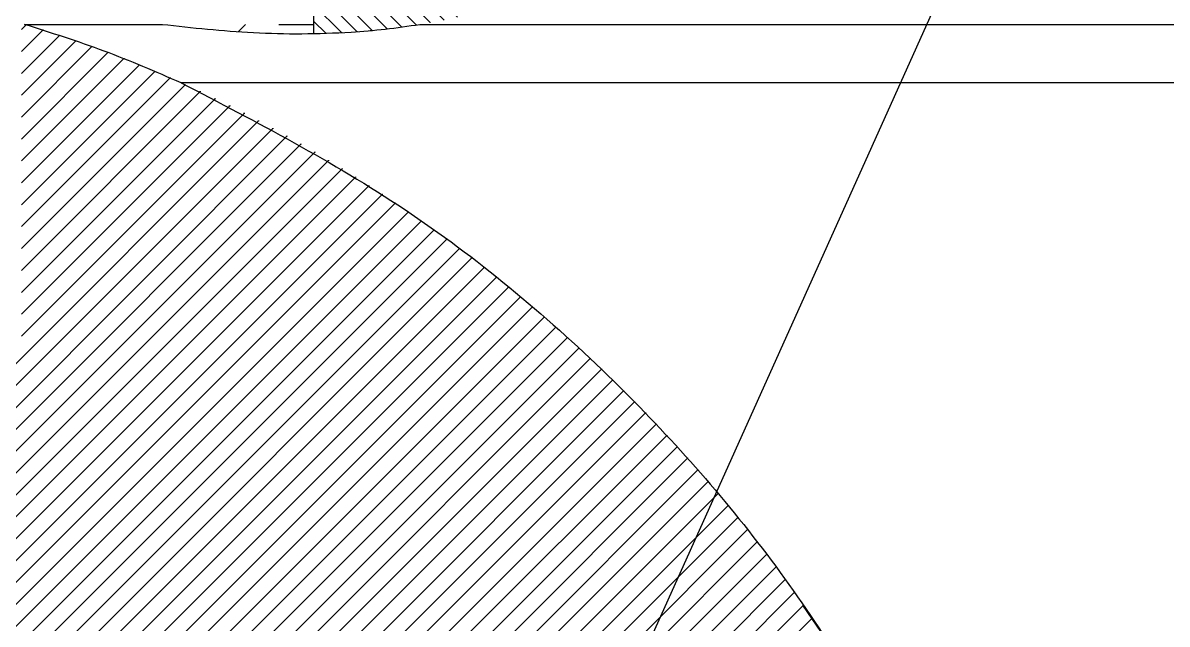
# Model space of a CAD drawing. Header units: millimetres. Extents: x 0 to 4220, y 0 to 2956.
# Drawn here: x 1923.61 to 1962.71, y 1852.35 to 1872.9 of the extents above; entities that cross this region are included whole.
import ezdxf

# ---------------------------------------------------------------- set-up
doc = ezdxf.new("R2010")
doc.units = ezdxf.units.MM
doc.linetypes.add('SLD-实线', pattern=[0])
doc.layers.add('文字', color=7, linetype='SLD-实线', lineweight=15)
doc.styles.get("Standard").update_dxf_attribs({"font": 'HYSWLONGFANGSONG.TTF'})
doc.dimstyles.new('SLDDIMSTYLE0', dxfattribs={"dimtxt": 0, "dimasz": 8, "dimexe": 0, "dimexo": 0.0625, "dimgap": 0, "dimtad": 0, "dimtih": 1, "dimtoh": 1, "dimdec": 0, "dimrnd": 1e-09, "dimzin": 0, "dimdsep": 46, "dimtxsty": 'Standard', "dimblk1": 'DOT', "dimblk2": 'DOT', "dimsah": 1, "dimcen": 0.09, "dimadec": 0, "dimazin": 0, "dimtfac": 8, "dimtdec": 0, "dimtofl": 0, "dimtmove": 0, "dimatfit": 3, "dimldrblk": 'DOT', "dimfxl": 0, "dimfrac": 2, "dimtolj": 1, "dimtzin": 0, "dimarcsym": 0})
doc.dimstyles.new('SLDDIMSTYLE1', dxfattribs={"dimtxt": 0, "dimasz": 30, "dimexe": 0, "dimexo": 0.0625, "dimgap": 0, "dimtad": 0, "dimtih": 1, "dimtoh": 1, "dimdec": 0, "dimrnd": 1e-09, "dimzin": 0, "dimdsep": 46, "dimtxsty": 'Standard', "dimblk1": 'NONE', "dimblk2": 'NONE', "dimsah": 1, "dimcen": 0.09, "dimadec": 0, "dimazin": 0, "dimtfac": 30, "dimtdec": 0, "dimtofl": 0, "dimtmove": 0, "dimatfit": 3, "dimldrblk": 'NONE', "dimfxl": 0, "dimfrac": 2, "dimtolj": 1, "dimtzin": 0, "dimarcsym": 0})

# ---------------------------------------------------------------- blocks, each defined once
blk = doc.blocks.new('_DOT')
at = {"color": 0, "linetype": 'ByBlock', "lineweight": -2}
blk.add_line((-0.5, 0), (-1, 0), dxfattribs=at)
at = {"color": 0, "linetype": 'ByBlock', "const_width": 0.5}
blk.add_lwpolyline([(-0.25, 0, 1), (0.25, 0, 1)], format="xyb", close=True, dxfattribs=at)
blk = doc.blocks.new('_NONE')

msp = doc.modelspace()

# ---------------------------------------------------------------- hatches: boundary and pattern name
at = {"linetype": 'SLD-实线', "lineweight": 0}
h = msp.add_hatch(dxfattribs=at)
h.set_pattern_fill('ANSI31', scale=0.125, angle=90, style=0)
edge = h.paths.add_edge_path(flags=0)
edge.add_spline(control_points=[(1933.558, 1872.537), (1937.709, 1872.611), (1945.373, 1874.511), (1950.12, 1882.329), (1951.675, 1887.182), (1951.867, 1887.849)], knot_values=[0.454883, 0.454883, 0.454883, 0.454883, 0.537424, 0.61995, 0.632899, 0.632899, 0.632899, 0.632899], weights=[1, 1, 1, 1, 1, 1], degree=3, periodic=0)
edge.add_line((1951.867, 1887.849), (1924.758, 1887.849))
edge.add_line((1924.758, 1887.849), (1924.758, 1875.849))
edge.add_line((1924.758, 1875.849), (1928.558, 1875.849))
edge.add_line((1928.558, 1875.849), (1928.558, 1873.849))
edge.add_line((1928.558, 1873.849), (1933.558, 1873.849))
edge.add_line((1933.558, 1873.849), (1933.558, 1872.537))
h = msp.add_hatch(dxfattribs=at)
h.set_pattern_fill('ANSI31', scale=0.125, angle=90, style=0)
edge = h.paths.add_edge_path(flags=0)
edge.add_spline(control_points=[(1940.935, 1873.849), (1942.132, 1874.311), (1943.383, 1874.958), (1944.558, 1875.849)], knot_values=[0, 0, 0, 0, 0.002576, 0.002576, 0.002576, 0.002576], weights=[1, 1, 1, 1], degree=3, periodic=0)
edge.add_spline(control_points=[(1944.558, 1875.849), (1944.895, 1876.105), (1945.222, 1876.377), (1945.531, 1876.657), (1946.088, 1877.163), (1946.598, 1877.704), (1947.044, 1878.233), (1947.461, 1878.729), (1947.834, 1879.229), (1948.134, 1879.662), (1948.311, 1879.917), (1948.466, 1880.154), (1948.578, 1880.329), (1948.644, 1880.433), (1948.696, 1880.515), (1948.726, 1880.564), (1948.759, 1880.618), (1948.767, 1880.63), (1948.747, 1880.598), (1948.728, 1880.567), (1948.681, 1880.491), (1948.616, 1880.388), (1948.529, 1880.252), (1948.408, 1880.064), (1948.269, 1879.858), (1948.06, 1879.549), (1947.804, 1879.19), (1947.52, 1878.823), (1947.121, 1878.307), (1946.655, 1877.762), (1946.139, 1877.24), (1945.659, 1876.755), (1945.123, 1876.278), (1944.558, 1875.849)], knot_values=[0, 0, 0, 0, 0.000635, 0.000635, 0.000635, 0.00179, 0.00179, 0.00179, 0.002873, 0.002873, 0.002873, 0.003511, 0.003511, 0.003511, 0.003886, 0.003886, 0.003886, 0.004299, 0.004299, 0.004299, 0.004709, 0.004709, 0.004709, 0.005253, 0.005253, 0.005253, 0.006069, 0.006069, 0.006069, 0.007221, 0.007221, 0.007221, 0.008292, 0.008292, 0.008292, 0.008292], weights=[1, 1, 1, 1, 1, 1, 1, 1, 1, 1, 1, 1, 1, 1, 1, 1, 1, 1, 1, 1, 1, 1, 1, 1, 1, 1, 1, 1, 1, 1, 1, 1, 1, 1], degree=3, periodic=0)
edge.add_spline(control_points=[(1944.558, 1875.849), (1945.347, 1876.447), (1946.063, 1877.123), (1946.711, 1877.849)], knot_values=[0, 0, 0, 0, 0.002128, 0.002128, 0.002128, 0.002128], weights=[1, 1, 1, 1], degree=3, periodic=0)
edge.add_spline(control_points=[(1946.711, 1877.849), (1947.072, 1878.253), (1947.416, 1878.677), (1947.742, 1879.115), (1949.232, 1881.118), (1950.372, 1883.452), (1951.225, 1885.849)], knot_values=[0, 0, 0, 0, 0.00084, 0.00084, 0.00084, 0.004728, 0.004728, 0.004728, 0.004728], weights=[1, 1, 1, 1, 1, 1, 1], degree=3, periodic=0)
edge.add_spline(control_points=[(1951.225, 1885.849), (1951.462, 1886.515), (1951.675, 1887.182), (1951.867, 1887.849)], knot_values=[0, 0, 0, 0, 0.001415, 0.001415, 0.001415, 0.001415], weights=[1, 1, 1, 1], degree=3, periodic=0)
edge.add_spline(control_points=[(1951.867, 1887.849), (1951.675, 1887.182), (1950.12, 1882.329), (1945.373, 1874.511), (1937.709, 1872.611), (1933.558, 1872.537)], knot_values=[0.367101, 0.367101, 0.367101, 0.367101, 0.38005, 0.462576, 0.545117, 0.545117, 0.545117, 0.545117], weights=[1, 1, 1, 1, 1, 1], degree=3, periodic=0)
edge.add_spline(control_points=[(1933.558, 1872.537), (1933.558, 1872.537), (1933.598, 1872.537), (1933.677, 1872.539), (1933.948, 1872.545), (1934.69, 1872.552), (1935.859, 1872.674), (1937.095, 1872.803), (1938.861, 1873.049), (1940.935, 1873.849)], knot_values=[0, 0, 0, 0, 0.001443, 0.001443, 0.001443, 0.006409, 0.006409, 0.006409, 0.011682, 0.011682, 0.011682, 0.011682], weights=[1, 1, 1, 1, 1, 1, 1, 1, 1, 1], degree=3, periodic=0)
h = msp.add_hatch(dxfattribs=at)
h.set_pattern_fill('ANSI31', scale=0.16666667, style=0)
edge = h.paths.add_edge_path(flags=0)
edge.add_line((1923.664, 1872.849), (1923.558, 1872.849))
edge.add_line((1923.558, 1872.849), (1923.558, 1861.449))
edge.add_line((1923.558, 1861.449), (1919.058, 1861.449))
edge.add_line((1919.058, 1861.449), (1919.058, 1816.849))
edge.add_line((1919.058, 1816.849), (1953.411, 1816.849))
edge.add_spline(control_points=[(1953.411, 1816.849), (1956.869, 1824.233), (1960.453, 1847.103), (1938.55, 1868.449), (1923.664, 1872.849)], knot_values=[0.62353, 0.62353, 0.62353, 0.62353, 0.709229, 0.873109, 0.873109, 0.873109, 0.873109], weights=[1, 1, 1, 1, 1], degree=3, periodic=0)
h = msp.add_hatch(dxfattribs=at)
h.set_pattern_fill('ANSI31', style=0)
edge = h.paths.add_edge_path(flags=0)
edge.add_spline(control_points=[(1935.021, 1867.604), (1935.091, 1867.56), (1935.188, 1867.498), (1935.31, 1867.42), (1935.53, 1867.278), (1935.838, 1867.078), (1936.203, 1866.833), (1936.283, 1866.779), (1936.366, 1866.723), (1936.452, 1866.664)], knot_values=[0.005408, 0.005408, 0.005408, 0.005408, 0.005943, 0.005943, 0.005943, 0.006909, 0.006909, 0.006909, 0.00712, 0.00712, 0.00712, 0.00712], weights=[1, 1, 1, 1, 1, 1, 1, 1, 1, 1], degree=3, periodic=0)
edge.add_spline(control_points=[(1936.452, 1866.664), (1936.574, 1866.582), (1936.696, 1866.498), (1936.819, 1866.413)], knot_values=[0.003014, 0.003014, 0.003014, 0.003014, 0.00331, 0.00331, 0.00331, 0.00331], weights=[1, 1, 1, 1], degree=3, periodic=0)
edge.add_spline(control_points=[(1936.819, 1866.413), (1937.095, 1866.222), (1937.404, 1866.004), (1937.73, 1865.768), (1938.159, 1865.457), (1938.629, 1865.107), (1939.097, 1864.744), (1939.569, 1864.379), (1940.054, 1863.991), (1940.511, 1863.613), (1940.97, 1863.233), (1941.413, 1862.852), (1941.807, 1862.504), (1941.853, 1862.464), (1941.898, 1862.424), (1941.942, 1862.385)], knot_values=[0.000218, 0.000218, 0.000218, 0.000218, 0.000899, 0.000899, 0.000899, 0.001798, 0.001798, 0.001798, 0.002703, 0.002703, 0.002703, 0.003612, 0.003612, 0.003612, 0.003716, 0.003716, 0.003716, 0.003716], weights=[1, 1, 1, 1, 1, 1, 1, 1, 1, 1, 1, 1, 1, 1, 1, 1], degree=3, periodic=0)
edge.add_spline(control_points=[(1941.942, 1862.385), (1941.215, 1863.031), (1940.44, 1863.685), (1939.613, 1864.34), (1938.736, 1865.036), (1937.79, 1865.743), (1936.757, 1866.456)], knot_values=[0.000064, 0.000064, 0.000064, 0.000064, 0.001886, 0.001886, 0.001886, 0.003828, 0.003828, 0.003828, 0.003828], weights=[1, 1, 1, 1, 1, 1, 1], degree=3, periodic=0)
edge.add_spline(control_points=[(1936.757, 1866.456), (1935.165, 1867.555), (1933.685, 1868.446), (1932.421, 1869.143), (1930.462, 1870.225), (1928.987, 1870.872), (1928.191, 1871.213), (1927.413, 1871.545), (1927.254, 1871.603), (1927.729, 1871.407), (1928.187, 1871.217), (1929.248, 1870.78), (1930.796, 1870.001), (1932.347, 1869.22), (1934.433, 1868.06), (1936.757, 1866.456)], knot_values=[0, 0, 0, 0, 0.004115, 0.004115, 0.004115, 0.010549, 0.010549, 0.010549, 0.016819, 0.016819, 0.016819, 0.022858, 0.022858, 0.022858, 0.028913, 0.028913, 0.028913, 0.028913], weights=[1, 1, 1, 1, 1, 1, 1, 1, 1, 1, 1, 1, 1, 1, 1, 1], degree=3, periodic=0)
edge.add_spline(control_points=[(1936.757, 1866.456), (1937.631, 1865.852), (1938.443, 1865.253), (1939.202, 1864.663), (1941.257, 1863.065), (1943.047, 1861.429), (1944.478, 1859.983)], knot_values=[0, 0, 0, 0, 0.001637, 0.001637, 0.001637, 0.006107, 0.006107, 0.006107, 0.006107], weights=[1, 1, 1, 1, 1, 1, 1], degree=3, periodic=0)
edge.add_spline(control_points=[(1944.478, 1859.983), (1944.177, 1860.287), (1943.825, 1860.635), (1943.444, 1861), (1943.038, 1861.389), (1942.588, 1861.806), (1942.131, 1862.217), (1941.676, 1862.624), (1941.201, 1863.036), (1940.746, 1863.417), (1940.291, 1863.798), (1939.844, 1864.159), (1939.443, 1864.475), (1939.339, 1864.557), (1939.237, 1864.636), (1939.138, 1864.713)], knot_values=[0.00286, 0.00286, 0.00286, 0.00286, 0.003727, 0.003727, 0.003727, 0.004651, 0.004651, 0.004651, 0.005571, 0.005571, 0.005571, 0.006489, 0.006489, 0.006489, 0.006726, 0.006726, 0.006726, 0.006726], weights=[1, 1, 1, 1, 1, 1, 1, 1, 1, 1, 1, 1, 1, 1, 1, 1], degree=3, periodic=0)
edge.add_spline(control_points=[(1939.138, 1864.713), (1939.015, 1864.808), (1938.892, 1864.903), (1938.769, 1864.996)], knot_values=[0.00642, 0.00642, 0.00642, 0.00642, 0.006708, 0.006708, 0.006708, 0.006708], weights=[1, 1, 1, 1], degree=3, periodic=0)
edge.add_spline(control_points=[(1938.769, 1864.996), (1938.713, 1865.039), (1938.657, 1865.081), (1938.602, 1865.123), (1938.204, 1865.424), (1937.858, 1865.676), (1937.599, 1865.863), (1937.465, 1865.959), (1937.351, 1866.039), (1937.262, 1866.103)], knot_values=[0.000881, 0.000881, 0.000881, 0.000881, 0.001019, 0.001019, 0.001019, 0.002037, 0.002037, 0.002037, 0.002561, 0.002561, 0.002561, 0.002561], weights=[1, 1, 1, 1, 1, 1, 1, 1, 1, 1], degree=3, periodic=0)
edge.add_spline(control_points=[(1937.262, 1866.103), (1937.39, 1866.012), (1937.519, 1865.92), (1937.648, 1865.827)], knot_values=[0.003417, 0.003417, 0.003417, 0.003417, 0.00371, 0.00371, 0.00371, 0.00371], weights=[1, 1, 1, 1], degree=3, periodic=0)
edge.add_spline(control_points=[(1937.648, 1865.827), (1937.535, 1865.909), (1937.472, 1865.953), (1937.465, 1865.958), (1937.456, 1865.965), (1937.534, 1865.91), (1937.692, 1865.795), (1937.85, 1865.681), (1938.092, 1865.505), (1938.396, 1865.278), (1938.49, 1865.207), (1938.591, 1865.132), (1938.697, 1865.051)], knot_values=[0.00019, 0.00019, 0.00019, 0.00019, 0.000932, 0.000932, 0.000932, 0.001865, 0.001865, 0.001865, 0.002797, 0.002797, 0.002797, 0.003084, 0.003084, 0.003084, 0.003084], weights=[1, 1, 1, 1, 1, 1, 1, 1, 1, 1, 1, 1, 1], degree=3, periodic=0)
edge.add_spline(control_points=[(1938.697, 1865.051), (1937.997, 1865.582), (1937.346, 1866.049), (1936.757, 1866.456)], knot_values=[0.000075, 0.000075, 0.000075, 0.000075, 0.001858, 0.001858, 0.001858, 0.001858], weights=[1, 1, 1, 1], degree=3, periodic=0)
edge.add_spline(control_points=[(1936.757, 1866.456), (1934.566, 1867.968), (1932.408, 1869.209), (1930.439, 1870.179)], knot_values=[0, 0, 0, 0, 0.004852, 0.004852, 0.004852, 0.004852], weights=[1, 1, 1, 1], degree=3, periodic=0)
edge.add_spline(control_points=[(1930.439, 1870.179), (1929.549, 1870.618), (1928.763, 1870.97), (1928.105, 1871.249)], knot_values=[0, 0, 0, 0, 0.002977, 0.002977, 0.002977, 0.002977], weights=[1, 1, 1, 1], degree=3, periodic=0)
edge.add_spline(control_points=[(1928.105, 1871.249), (1926.423, 1871.963), (1924.919, 1872.478), (1923.664, 1872.849)], knot_values=[0, 0, 0, 0, 0.004506, 0.004506, 0.004506, 0.004506], weights=[1, 1, 1, 1], degree=3, periodic=0)
edge.add_spline(control_points=[(1923.664, 1872.849), (1923.664, 1872.849), (1923.697, 1872.839), (1923.737, 1872.827), (1923.866, 1872.789), (1924.083, 1872.723), (1924.315, 1872.65), (1924.716, 1872.524), (1925.194, 1872.366), (1925.721, 1872.179), (1926.152, 1872.026), (1926.62, 1871.851), (1927.131, 1871.649)], knot_values=[0, 0, 0, 0, 0.000262, 0.000262, 0.000262, 0.001117, 0.001117, 0.001117, 0.002593, 0.002593, 0.002593, 0.0038, 0.0038, 0.0038, 0.0038], weights=[1, 1, 1, 1, 1, 1, 1, 1, 1, 1, 1, 1, 1], degree=3, periodic=0)
edge.add_spline(control_points=[(1927.131, 1871.649), (1927.989, 1871.309), (1928.876, 1870.925), (1929.783, 1870.496), (1933.04, 1868.953), (1936.62, 1866.765), (1940.027, 1864.009), (1943.428, 1861.257), (1946.754, 1857.871), (1949.537, 1854.049)], knot_values=[0, 0, 0, 0, 0.002023, 0.002023, 0.002023, 0.009396, 0.009396, 0.009396, 0.016751, 0.016751, 0.016751, 0.016751], weights=[1, 1, 1, 1, 1, 1, 1, 1, 1, 1], degree=3, periodic=0)
edge.add_spline(control_points=[(1949.537, 1854.049), (1949.589, 1853.977), (1949.642, 1853.904), (1949.695, 1853.831), (1949.784, 1853.706), (1949.875, 1853.579), (1949.96, 1853.458), (1950.02, 1853.373), (1950.078, 1853.29), (1950.13, 1853.216), (1950.181, 1853.143), (1950.226, 1853.077), (1950.264, 1853.023), (1950.303, 1852.965), (1950.334, 1852.921), (1950.354, 1852.892), (1950.373, 1852.863), (1950.383, 1852.849), (1950.383, 1852.849)], knot_values=[0, 0, 0, 0, 0.000136, 0.000136, 0.000136, 0.000368, 0.000368, 0.000368, 0.000531, 0.000531, 0.000531, 0.000689, 0.000689, 0.000689, 0.000856, 0.000856, 0.000856, 0.001022, 0.001022, 0.001022, 0.001022], weights=[1, 1, 1, 1, 1, 1, 1, 1, 1, 1, 1, 1, 1, 1, 1, 1, 1, 1, 1], degree=3, periodic=0)
edge.add_spline(control_points=[(1950.383, 1852.849), (1950.012, 1853.392), (1949.632, 1853.925), (1949.242, 1854.449)], knot_values=[0, 0, 0, 0, 0.00101, 0.00101, 0.00101, 0.00101], weights=[1, 1, 1, 1], degree=3, periodic=0)
edge.add_spline(control_points=[(1949.242, 1854.449), (1948.973, 1854.811), (1948.7, 1855.168), (1948.423, 1855.519)], knot_values=[0, 0, 0, 0, 0.000706, 0.000706, 0.000706, 0.000706], weights=[1, 1, 1, 1], degree=3, periodic=0)
edge.add_spline(control_points=[(1948.423, 1855.519), (1947.396, 1856.826), (1946.312, 1858.071), (1945.196, 1859.242)], knot_values=[0, 0, 0, 0, 0.002587, 0.002587, 0.002587, 0.002587], weights=[1, 1, 1, 1], degree=3, periodic=0)
edge.add_spline(control_points=[(1945.196, 1859.242), (1944.805, 1859.653), (1944.376, 1860.09), (1943.949, 1860.509), (1943.451, 1860.999), (1942.942, 1861.48), (1942.449, 1861.929), (1941.371, 1862.911), (1940.327, 1863.781), (1939.387, 1864.519)], knot_values=[0, 0, 0, 0, 0.000897, 0.000897, 0.000897, 0.001943, 0.001943, 0.001943, 0.004259, 0.004259, 0.004259, 0.004259], weights=[1, 1, 1, 1, 1, 1, 1, 1, 1, 1], degree=3, periodic=0)
edge.add_spline(control_points=[(1939.387, 1864.519), (1939.418, 1864.494), (1939.45, 1864.469), (1939.482, 1864.444), (1939.889, 1864.123), (1940.343, 1863.755), (1940.803, 1863.369), (1941.261, 1862.985), (1941.737, 1862.571), (1942.191, 1862.162), (1942.644, 1861.755), (1943.088, 1861.341), (1943.489, 1860.956), (1943.89, 1860.571), (1944.259, 1860.205), (1944.568, 1859.892), (1944.653, 1859.805), (1944.735, 1859.721), (1944.812, 1859.642)], knot_values=[0.003656, 0.003656, 0.003656, 0.003656, 0.003728, 0.003728, 0.003728, 0.004656, 0.004656, 0.004656, 0.005577, 0.005577, 0.005577, 0.006496, 0.006496, 0.006496, 0.007415, 0.007415, 0.007415, 0.007667, 0.007667, 0.007667, 0.007667], weights=[1, 1, 1, 1, 1, 1, 1, 1, 1, 1, 1, 1, 1, 1, 1, 1, 1, 1, 1], degree=3, periodic=0)
edge.add_spline(control_points=[(1944.812, 1859.642), (1944.938, 1859.513), (1945.063, 1859.383), (1945.188, 1859.252)], knot_values=[0.009136, 0.009136, 0.009136, 0.009136, 0.00943, 0.00943, 0.00943, 0.00943], weights=[1, 1, 1, 1], degree=3, periodic=0)
edge.add_spline(control_points=[(1945.188, 1859.252), (1945.19, 1859.249), (1945.192, 1859.247), (1945.194, 1859.245), (1945.487, 1858.937), (1945.718, 1858.687), (1945.871, 1858.52), (1945.967, 1858.417), (1946.034, 1858.343), (1946.071, 1858.302)], knot_values=[0.002023, 0.002023, 0.002023, 0.002023, 0.00203, 0.00203, 0.00203, 0.00305, 0.00305, 0.00305, 0.003682, 0.003682, 0.003682, 0.003682], weights=[1, 1, 1, 1, 1, 1, 1, 1, 1, 1], degree=3, periodic=0)
edge.add_spline(control_points=[(1946.071, 1858.302), (1945.951, 1858.434), (1945.831, 1858.565), (1945.711, 1858.695)], knot_values=[0.001042, 0.001042, 0.001042, 0.001042, 0.001329, 0.001329, 0.001329, 0.001329], weights=[1, 1, 1, 1], degree=3, periodic=0)
edge.add_spline(control_points=[(1945.711, 1858.695), (1945.743, 1858.66), (1945.738, 1858.665), (1945.698, 1858.709), (1945.641, 1858.77), (1945.512, 1858.91), (1945.317, 1859.115), (1945.224, 1859.214), (1945.114, 1859.329), (1944.991, 1859.457)], knot_values=[0.000267, 0.000267, 0.000267, 0.000267, 0.000932, 0.000932, 0.000932, 0.001865, 0.001865, 0.001865, 0.002313, 0.002313, 0.002313, 0.002313], weights=[1, 1, 1, 1, 1, 1, 1, 1, 1, 1], degree=3, periodic=0)
edge.add_spline(control_points=[(1944.991, 1859.457), (1945.061, 1859.384), (1945.129, 1859.313), (1945.196, 1859.242)], knot_values=[0.000065, 0.000065, 0.000065, 0.000065, 0.000297, 0.000297, 0.000297, 0.000297], weights=[1, 1, 1, 1], degree=3, periodic=0)
edge.add_spline(control_points=[(1945.196, 1859.242), (1947.018, 1857.329), (1948.793, 1855.178), (1950.383, 1852.849)], knot_values=[0, 0, 0, 0, 0.004389, 0.004389, 0.004389, 0.004389], weights=[1, 1, 1, 1], degree=3, periodic=0)
edge.add_spline(control_points=[(1950.383, 1852.849), (1950.383, 1852.849), (1950.372, 1852.864), (1950.355, 1852.89), (1950.325, 1852.934), (1950.272, 1853.01), (1950.206, 1853.106), (1950.128, 1853.219), (1950.028, 1853.362), (1949.915, 1853.522), (1949.803, 1853.68), (1949.675, 1853.859), (1949.537, 1854.049)], knot_values=[0, 0, 0, 0, 0.000189, 0.000189, 0.000189, 0.000515, 0.000515, 0.000515, 0.000901, 0.000901, 0.000901, 0.001282, 0.001282, 0.001282, 0.001282], weights=[1, 1, 1, 1, 1, 1, 1, 1, 1, 1, 1, 1, 1], degree=3, periodic=0)
edge.add_spline(control_points=[(1949.537, 1854.049), (1948.525, 1855.439), (1947.459, 1856.747), (1946.384, 1857.953), (1944.44, 1860.134), (1942.428, 1862.015), (1940.636, 1863.509), (1938.831, 1865.013), (1937.21, 1866.164), (1936.013, 1866.96), (1934.808, 1867.762), (1934, 1868.235), (1933.699, 1868.413), (1933.401, 1868.589), (1933.586, 1868.486), (1934.232, 1868.094), (1934.889, 1867.694), (1936.043, 1866.978), (1937.53, 1865.912), (1939.124, 1864.769), (1941.147, 1863.178), (1943.243, 1861.191), (1945.333, 1859.21), (1947.547, 1856.782), (1949.537, 1854.049)], knot_values=[0, 0, 0, 0, 0.00276, 0.00276, 0.00276, 0.007795, 0.007795, 0.007795, 0.012871, 0.012871, 0.012871, 0.017983, 0.017983, 0.017983, 0.023024, 0.023024, 0.023024, 0.02816, 0.02816, 0.02816, 0.033671, 0.033671, 0.033671, 0.039153, 0.039153, 0.039153, 0.039153], weights=[1, 1, 1, 1, 1, 1, 1, 1, 1, 1, 1, 1, 1, 1, 1, 1, 1, 1, 1, 1, 1, 1, 1, 1, 1], degree=3, periodic=0)
edge.add_spline(control_points=[(1949.537, 1854.049), (1949.615, 1853.941), (1949.69, 1853.838), (1949.76, 1853.739), (1949.886, 1853.564), (1949.998, 1853.404), (1950.093, 1853.269), (1950.185, 1853.137), (1950.262, 1853.026), (1950.313, 1852.95), (1950.356, 1852.888), (1950.383, 1852.849), (1950.383, 1852.849)], knot_values=[0, 0, 0, 0, 0.000214, 0.000214, 0.000214, 0.000598, 0.000598, 0.000598, 0.000973, 0.000973, 0.000973, 0.001282, 0.001282, 0.001282, 0.001282], weights=[1, 1, 1, 1, 1, 1, 1, 1, 1, 1, 1, 1, 1], degree=3, periodic=0)
edge.add_spline(control_points=[(1950.383, 1852.849), (1948.793, 1855.178), (1947.018, 1857.329), (1945.196, 1859.242)], knot_values=[0, 0, 0, 0, 0.004389, 0.004389, 0.004389, 0.004389], weights=[1, 1, 1, 1], degree=3, periodic=0)
edge.add_spline(control_points=[(1945.196, 1859.242), (1944.448, 1860.028), (1943.546, 1860.924), (1942.555, 1861.832)], knot_values=[0, 0, 0, 0, 0.002583, 0.002583, 0.002583, 0.002583], weights=[1, 1, 1, 1], degree=3, periodic=0)
edge.add_spline(control_points=[(1942.555, 1861.832), (1942.656, 1861.74), (1942.751, 1861.652), (1942.84, 1861.569), (1943.124, 1861.305), (1943.352, 1861.088), (1943.505, 1860.941), (1943.657, 1860.795), (1943.74, 1860.714), (1943.75, 1860.704), (1943.76, 1860.694), (1943.698, 1860.755), (1943.569, 1860.879), (1943.547, 1860.901), (1943.522, 1860.924), (1943.496, 1860.95)], knot_values=[0.004238, 0.004238, 0.004238, 0.004238, 0.004517, 0.004517, 0.004517, 0.005412, 0.005412, 0.005412, 0.006293, 0.006293, 0.006293, 0.007163, 0.007163, 0.007163, 0.007312, 0.007312, 0.007312, 0.007312], weights=[1, 1, 1, 1, 1, 1, 1, 1, 1, 1, 1, 1, 1, 1, 1, 1], degree=3, periodic=0)
edge.add_spline(control_points=[(1943.496, 1860.95), (1943.624, 1860.827), (1943.751, 1860.703), (1943.879, 1860.579)], knot_values=[0.008499, 0.008499, 0.008499, 0.008499, 0.008798, 0.008798, 0.008798, 0.008798], weights=[1, 1, 1, 1], degree=3, periodic=0)
edge.add_spline(control_points=[(1943.879, 1860.579), (1943.812, 1860.644), (1943.734, 1860.72), (1943.646, 1860.806), (1943.421, 1861.022), (1943.126, 1861.305), (1942.778, 1861.627)], knot_values=[0.003521, 0.003521, 0.003521, 0.003521, 0.003894, 0.003894, 0.003894, 0.004848, 0.004848, 0.004848, 0.004848], weights=[1, 1, 1, 1, 1, 1, 1], degree=3, periodic=0)
edge.add_spline(control_points=[(1942.778, 1861.627), (1942.48, 1861.902), (1942.181, 1862.173), (1941.882, 1862.438)], knot_values=[0.003576, 0.003576, 0.003576, 0.003576, 0.00425, 0.00425, 0.00425, 0.00425], weights=[1, 1, 1, 1], degree=3, periodic=0)
edge.add_spline(control_points=[(1941.882, 1862.438), (1941.522, 1862.757), (1941.119, 1863.105), (1940.7, 1863.455), (1940.249, 1863.832), (1939.768, 1864.222), (1939.295, 1864.591), (1938.82, 1864.962), (1938.34, 1865.323), (1937.898, 1865.646), (1937.456, 1865.968), (1937.039, 1866.262), (1936.685, 1866.505), (1936.335, 1866.746), (1936.037, 1866.945), (1935.821, 1867.087), (1935.608, 1867.228), (1935.468, 1867.318), (1935.416, 1867.351), (1935.375, 1867.378), (1935.388, 1867.37), (1935.456, 1867.326)], knot_values=[0.000064, 0.000064, 0.000064, 0.000064, 0.000905, 0.000905, 0.000905, 0.00181, 0.00181, 0.00181, 0.002719, 0.002719, 0.002719, 0.003626, 0.003626, 0.003626, 0.004524, 0.004524, 0.004524, 0.005408, 0.005408, 0.005408, 0.006119, 0.006119, 0.006119, 0.006119], weights=[1, 1, 1, 1, 1, 1, 1, 1, 1, 1, 1, 1, 1, 1, 1, 1, 1, 1, 1, 1, 1, 1], degree=3, periodic=0)
edge.add_spline(control_points=[(1935.456, 1867.326), (1935.31, 1867.42), (1935.166, 1867.512), (1935.021, 1867.604)], knot_values=[0.009127, 0.009127, 0.009127, 0.009127, 0.009468, 0.009468, 0.009468, 0.009468], weights=[1, 1, 1, 1], degree=3, periodic=0)
h = msp.add_hatch(dxfattribs=at)
h.set_pattern_fill('ANSI31', style=0)
edge = h.paths.add_edge_path(flags=0)
edge.add_spline(control_points=[(1928.105, 1871.249), (1928.763, 1870.97), (1929.549, 1870.618), (1930.439, 1870.179)], knot_values=[0, 0, 0, 0, 0.002977, 0.002977, 0.002977, 0.002977], weights=[1, 1, 1, 1], degree=3, periodic=0)
edge.add_spline(control_points=[(1930.439, 1870.179), (1932.408, 1869.209), (1934.566, 1867.968), (1936.757, 1866.456)], knot_values=[0, 0, 0, 0, 0.004852, 0.004852, 0.004852, 0.004852], weights=[1, 1, 1, 1], degree=3, periodic=0)
edge.add_spline(control_points=[(1936.757, 1866.456), (1937.54, 1865.915), (1938.435, 1865.266), (1939.41, 1864.501), (1940.23, 1863.857), (1941.125, 1863.115), (1942.053, 1862.286), (1942.644, 1861.758), (1943.262, 1861.182), (1943.866, 1860.591), (1944.321, 1860.146), (1944.78, 1859.679), (1945.196, 1859.242)], knot_values=[0, 0, 0, 0, 0.00237, 0.00237, 0.00237, 0.004367, 0.004367, 0.004367, 0.005635, 0.005635, 0.005635, 0.006588, 0.006588, 0.006588, 0.006588], weights=[1, 1, 1, 1, 1, 1, 1, 1, 1, 1, 1, 1, 1], degree=3, periodic=0)
edge.add_spline(control_points=[(1945.196, 1859.242), (1946.312, 1858.071), (1947.396, 1856.826), (1948.423, 1855.519)], knot_values=[0, 0, 0, 0, 0.002587, 0.002587, 0.002587, 0.002587], weights=[1, 1, 1, 1], degree=3, periodic=0)
edge.add_spline(control_points=[(1948.423, 1855.519), (1948.7, 1855.168), (1948.973, 1854.811), (1949.242, 1854.449)], knot_values=[0, 0, 0, 0, 0.000706, 0.000706, 0.000706, 0.000706], weights=[1, 1, 1, 1], degree=3, periodic=0)
edge.add_spline(control_points=[(1949.242, 1854.449), (1949.632, 1853.925), (1950.012, 1853.392), (1950.383, 1852.849)], knot_values=[0, 0, 0, 0, 0.00101, 0.00101, 0.00101, 0.00101], weights=[1, 1, 1, 1], degree=3, periodic=0)
edge.add_spline(control_points=[(1950.383, 1852.849), (1950.383, 1852.849), (1950.373, 1852.863), (1950.354, 1852.891), (1950.335, 1852.919), (1950.304, 1852.964), (1950.265, 1853.02), (1950.22, 1853.086), (1950.162, 1853.169), (1950.099, 1853.261), (1950.035, 1853.351), (1949.965, 1853.452), (1949.893, 1853.553), (1949.777, 1853.717), (1949.654, 1853.888), (1949.537, 1854.049)], knot_values=[0, 0, 0, 0, 0.000164, 0.000164, 0.000164, 0.000329, 0.000329, 0.000329, 0.000521, 0.000521, 0.000521, 0.000711, 0.000711, 0.000711, 0.00102, 0.00102, 0.00102, 0.00102], weights=[1, 1, 1, 1, 1, 1, 1, 1, 1, 1, 1, 1, 1, 1, 1, 1], degree=3, periodic=0)
edge.add_spline(control_points=[(1949.537, 1854.049), (1948.556, 1855.396), (1947.512, 1856.685), (1946.425, 1857.907), (1943.45, 1861.253), (1940.092, 1864.151), (1936.776, 1866.443), (1933.458, 1868.735), (1930.101, 1870.472), (1927.131, 1871.649)], knot_values=[0, 0, 0, 0, 0.002557, 0.002557, 0.002557, 0.009634, 0.009634, 0.009634, 0.016721, 0.016721, 0.016721, 0.016721], weights=[1, 1, 1, 1, 1, 1, 1, 1, 1, 1], degree=3, periodic=0)
edge.add_spline(control_points=[(1927.131, 1871.649), (1926.432, 1871.926), (1925.81, 1872.152), (1925.257, 1872.341), (1924.673, 1872.541), (1924.127, 1872.71), (1923.804, 1872.807), (1923.731, 1872.829), (1923.664, 1872.849), (1923.664, 1872.849)], knot_values=[0, 0, 0, 0, 0.001648, 0.001648, 0.001648, 0.003395, 0.003395, 0.003395, 0.003786, 0.003786, 0.003786, 0.003786], weights=[1, 1, 1, 1, 1, 1, 1, 1, 1, 1], degree=3, periodic=0)
edge.add_spline(control_points=[(1923.664, 1872.849), (1924.919, 1872.478), (1926.423, 1871.963), (1928.105, 1871.249)], knot_values=[0, 0, 0, 0, 0.004506, 0.004506, 0.004506, 0.004506], weights=[1, 1, 1, 1], degree=3, periodic=0)
h = msp.add_hatch(dxfattribs=at)
h.set_pattern_fill('ANSI31', scale=0.16666667, style=0)
edge = h.paths.add_edge_path(flags=0)
edge.add_spline(control_points=[(1955.383, 1821.849), (1954.831, 1820.13), (1954.163, 1818.454), (1953.411, 1816.849)], knot_values=[0, 0, 0, 0, 0.002739, 0.002739, 0.002739, 0.002739], weights=[1, 1, 1, 1], degree=3, periodic=0)
edge.add_spline(control_points=[(1953.411, 1816.849), (1953.721, 1817.51), (1954.013, 1818.177), (1954.288, 1818.849)], knot_values=[0, 0, 0, 0, 0.001528, 0.001528, 0.001528, 0.001528], weights=[1, 1, 1, 1], degree=3, periodic=0)
edge.add_spline(control_points=[(1954.288, 1818.849), (1955.206, 1821.093), (1955.936, 1823.428), (1956.424, 1825.805), (1957.18, 1829.487), (1957.348, 1833.354), (1956.824, 1837.076), (1956.301, 1840.786), (1955.064, 1844.427), (1953.385, 1847.769), (1950.93, 1852.656), (1947.486, 1857.099), (1943.597, 1860.853), (1939.284, 1865.016), (1934.247, 1868.49), (1929.019, 1870.849)], knot_values=[0, 0, 0, 0, 0.003641, 0.003641, 0.003641, 0.009334, 0.009334, 0.009334, 0.015004, 0.015004, 0.015004, 0.023335, 0.023335, 0.023335, 0.032598, 0.032598, 0.032598, 0.032598], weights=[1, 1, 1, 1, 1, 1, 1, 1, 1, 1, 1, 1, 1, 1, 1, 1], degree=3, periodic=0)
edge.add_spline(control_points=[(1929.019, 1870.849), (1927.297, 1871.626), (1925.512, 1872.303), (1923.664, 1872.849)], knot_values=[0, 0, 0, 0, 0.003613, 0.003613, 0.003613, 0.003613], weights=[1, 1, 1, 1], degree=3, periodic=0)
edge.add_spline(control_points=[(1923.664, 1872.849), (1925.315, 1872.361), (1927.153, 1871.691), (1929.019, 1870.849)], knot_values=[0, 0, 0, 0, 0.003254, 0.003254, 0.003254, 0.003254], weights=[1, 1, 1, 1], degree=3, periodic=0)
edge.add_spline(control_points=[(1929.019, 1870.849), (1929.592, 1870.591), (1930.174, 1870.313), (1930.764, 1870.017), (1934.075, 1868.353), (1937.673, 1866.032), (1941.057, 1863.154), (1944.437, 1860.279), (1947.702, 1856.777), (1950.383, 1852.849)], knot_values=[0, 0, 0, 0, 0.001296, 0.001296, 0.001296, 0.008686, 0.008686, 0.008686, 0.016061, 0.016061, 0.016061, 0.016061], weights=[1, 1, 1, 1, 1, 1, 1, 1, 1, 1], degree=3, periodic=0)
edge.add_spline(control_points=[(1950.383, 1852.849), (1951.436, 1851.306), (1952.411, 1849.682), (1953.272, 1847.993), (1955.031, 1844.543), (1956.337, 1840.73), (1956.855, 1836.849)], knot_values=[0, 0, 0, 0, 0.002876, 0.002876, 0.002876, 0.008823, 0.008823, 0.008823, 0.008823], weights=[1, 1, 1, 1, 1, 1, 1], degree=3, periodic=0)
edge.add_spline(control_points=[(1956.855, 1836.849), (1957.033, 1835.514), (1957.125, 1834.164), (1957.132, 1832.816), (1957.151, 1829.111), (1956.511, 1825.363), (1955.383, 1821.849)], knot_values=[0, 0, 0, 0, 0.002022, 0.002022, 0.002022, 0.007648, 0.007648, 0.007648, 0.007648], weights=[1, 1, 1, 1, 1, 1, 1], degree=3, periodic=0)
h = msp.add_hatch(dxfattribs=at)
h.set_pattern_fill('ANSI31', scale=0.16666667, style=0)
edge = h.paths.add_edge_path(flags=0)
edge.add_spline(control_points=[(1953.411, 1816.849), (1954.163, 1818.454), (1954.831, 1820.13), (1955.383, 1821.849)], knot_values=[0, 0, 0, 0, 0.002739, 0.002739, 0.002739, 0.002739], weights=[1, 1, 1, 1], degree=3, periodic=0)
edge.add_spline(control_points=[(1955.383, 1821.849), (1955.793, 1823.128), (1956.14, 1824.432), (1956.413, 1825.751), (1957.162, 1829.371), (1957.345, 1833.181), (1956.855, 1836.849)], knot_values=[0, 0, 0, 0, 0.002023, 0.002023, 0.002023, 0.007649, 0.007649, 0.007649, 0.007649], weights=[1, 1, 1, 1, 1, 1, 1], degree=3, periodic=0)
edge.add_spline(control_points=[(1956.855, 1836.849), (1956.602, 1838.744), (1956.169, 1840.621), (1955.584, 1842.435), (1954.384, 1846.157), (1952.539, 1849.689), (1950.383, 1852.849)], knot_values=[0, 0, 0, 0, 0.002869, 0.002869, 0.002869, 0.008813, 0.008813, 0.008813, 0.008813], weights=[1, 1, 1, 1, 1, 1, 1], degree=3, periodic=0)
edge.add_spline(control_points=[(1950.383, 1852.849), (1949.708, 1853.837), (1948.999, 1854.797), (1948.262, 1855.724), (1945.44, 1859.274), (1942.165, 1862.4), (1938.859, 1864.928), (1935.549, 1867.459), (1932.121, 1869.449), (1929.019, 1870.849)], knot_values=[0, 0, 0, 0, 0.00183, 0.00183, 0.00183, 0.008923, 0.008923, 0.008923, 0.016032, 0.016032, 0.016032, 0.016032], weights=[1, 1, 1, 1, 1, 1, 1, 1, 1, 1], degree=3, periodic=0)
edge.add_spline(control_points=[(1929.019, 1870.849), (1927.153, 1871.691), (1925.315, 1872.361), (1923.664, 1872.849)], knot_values=[0, 0, 0, 0, 0.003254, 0.003254, 0.003254, 0.003254], weights=[1, 1, 1, 1], degree=3, periodic=0)
edge.add_line((1923.664, 1872.849), (1923.664, 1872.849))
edge.add_spline(control_points=[(1923.664, 1872.849), (1938.55, 1868.449), (1960.453, 1847.103), (1956.869, 1824.233), (1953.411, 1816.849)], knot_values=[0.126891, 0.126891, 0.126891, 0.126891, 0.290771, 0.37647, 0.37647, 0.37647, 0.37647], weights=[1, 1, 1, 1, 1], degree=3, periodic=0)
h = msp.add_hatch(dxfattribs=at)
h.set_pattern_fill('ANSI31', style=0)
edge = h.paths.add_edge_path(flags=0)
edge.add_spline(control_points=[(1933.171, 1872.532), (1931.606, 1872.525), (1930, 1872.638), (1928.377, 1872.849)], knot_values=[0.547681, 0.547681, 0.547681, 0.547681, 0.578645, 0.578645, 0.578645, 0.578645], weights=[1, 1, 1, 1], degree=3, periodic=0)
edge.add_line((1928.377, 1872.849), (1928.377, 1872.849))
edge.add_spline(control_points=[(1928.377, 1872.849), (1929.06, 1872.76), (1930.131, 1872.631), (1931.546, 1872.566), (1933.044, 1872.498), (1934.961, 1872.489), (1937.174, 1872.849)], knot_values=[0, 0, 0, 0, 0.004881, 0.004881, 0.004881, 0.010061, 0.010061, 0.010061, 0.010061], weights=[1, 1, 1, 1, 1, 1, 1], degree=3, periodic=0)
edge.add_spline(control_points=[(1937.174, 1872.849), (1937.174, 1872.849), (1935.774, 1872.657), (1935.107, 1872.607), (1934.619, 1872.571), (1934.205, 1872.554), (1933.89, 1872.544), (1933.576, 1872.535), (1933.359, 1872.534), (1933.252, 1872.533), (1933.198, 1872.532), (1933.171, 1872.532), (1933.171, 1872.532)], knot_values=[0, 0, 0, 0, 0.00328, 0.00328, 0.00328, 0.005687, 0.005687, 0.005687, 0.008096, 0.008096, 0.008096, 0.009297, 0.009297, 0.009297, 0.009297], weights=[1, 1, 1, 1, 1, 1, 1, 1, 1, 1, 1, 1, 1], degree=3, periodic=0)
h = msp.add_hatch(dxfattribs=at)
h.set_pattern_fill('ANSI31', style=0)
edge = h.paths.add_edge_path(flags=0)
edge.add_line((1932.358, 1872.849), (1928.377, 1872.849))
edge.add_spline(control_points=[(1928.377, 1872.849), (1930, 1872.638), (1931.606, 1872.525), (1933.171, 1872.532)], knot_values=[0.421355, 0.421355, 0.421355, 0.421355, 0.452319, 0.452319, 0.452319, 0.452319], weights=[1, 1, 1, 1], degree=3, periodic=0)
edge.add_arc((1932.358, 1871.649), 1.2, 47.3941, 90)
h = msp.add_hatch(dxfattribs=at)
h.set_pattern_fill('ANSI31', style=0)
edge = h.paths.add_edge_path(flags=0)
edge.add_spline(control_points=[(1928.377, 1872.849), (1928.377, 1872.849), (1928.406, 1872.845), (1928.437, 1872.841), (1928.5, 1872.833), (1928.586, 1872.822), (1928.677, 1872.811), (1928.85, 1872.79), (1929.046, 1872.767), (1929.252, 1872.745), (1929.609, 1872.706), (1929.996, 1872.669), (1930.401, 1872.637), (1931.786, 1872.529), (1933.366, 1872.476), (1935.125, 1872.608), (1935.571, 1872.642), (1936.032, 1872.687), (1936.532, 1872.754), (1936.654, 1872.77), (1936.781, 1872.788), (1936.91, 1872.808), (1936.952, 1872.814), (1936.994, 1872.821), (1937.034, 1872.827), (1937.057, 1872.83), (1937.079, 1872.834), (1937.099, 1872.837), (1937.114, 1872.839), (1937.128, 1872.842), (1937.139, 1872.843), (1937.152, 1872.845), (1937.161, 1872.847), (1937.166, 1872.848), (1937.171, 1872.849), (1937.174, 1872.849), (1937.174, 1872.849)], knot_values=[0, 0, 0, 0, 0.00014, 0.00014, 0.00014, 0.00042, 0.00042, 0.00042, 0.00095, 0.00095, 0.00095, 0.001869, 0.001869, 0.001869, 0.005039, 0.005039, 0.005039, 0.005835, 0.005835, 0.005835, 0.006028, 0.006028, 0.006028, 0.00609, 0.00609, 0.00609, 0.006125, 0.006125, 0.006125, 0.006152, 0.006152, 0.006152, 0.006183, 0.006183, 0.006183, 0.006213, 0.006213, 0.006213, 0.006213], weights=[1, 1, 1, 1, 1, 1, 1, 1, 1, 1, 1, 1, 1, 1, 1, 1, 1, 1, 1, 1, 1, 1, 1, 1, 1, 1, 1, 1, 1, 1, 1, 1, 1, 1, 1, 1, 1], degree=3, periodic=0)
edge.add_spline(control_points=[(1937.174, 1872.849), (1933.886, 1872.314), (1930.871, 1872.525), (1928.377, 1872.849)], knot_values=[0, 0, 0, 0, 0.006426, 0.006426, 0.006426, 0.006426], weights=[1, 1, 1, 1], degree=3, periodic=0)
h = msp.add_hatch(dxfattribs=at)
h.set_pattern_fill('ANSI31', style=0)
edge = h.paths.add_edge_path(flags=0)
edge.add_spline(control_points=[(1928.377, 1872.849), (1930.408, 1872.585), (1932.585, 1872.445), (1934.83, 1872.588), (1935.604, 1872.637), (1936.389, 1872.721), (1937.174, 1872.849)], knot_values=[0, 0, 0, 0, 0.003486, 0.003486, 0.003486, 0.004675, 0.004675, 0.004675, 0.004675], weights=[1, 1, 1, 1, 1, 1, 1], degree=3, periodic=0)
edge.add_spline(control_points=[(1937.174, 1872.849), (1934.322, 1872.385), (1931.297, 1872.47), (1928.377, 1872.849)], knot_values=[0, 0, 0, 0, 0.005669, 0.005669, 0.005669, 0.005669], weights=[1, 1, 1, 1], degree=3, periodic=0)
h = msp.add_hatch(dxfattribs=at)
h.set_pattern_fill('ANSI31', style=0)
edge = h.paths.add_edge_path(flags=0)
edge.add_spline(control_points=[(1949.681, 1853.849), (1950.16, 1853.185), (1950.615, 1852.518), (1951.047, 1851.849)], knot_values=[0, 0, 0, 0, 0.001425, 0.001425, 0.001425, 0.001425], weights=[1, 1, 1, 1], degree=3, periodic=0)
edge.add_spline(control_points=[(1951.047, 1851.849), (1952.383, 1849.779), (1953.666, 1847.417), (1954.684, 1844.908), (1955.868, 1841.989), (1956.707, 1838.775), (1957.001, 1835.545), (1957.295, 1832.323), (1957.076, 1829.003), (1956.433, 1825.849)], knot_values=[0, 0, 0, 0, 0.004187, 0.004187, 0.004187, 0.00908, 0.00908, 0.00908, 0.013953, 0.013953, 0.013953, 0.013953], weights=[1, 1, 1, 1, 1, 1, 1, 1, 1, 1], degree=3, periodic=0)
edge.add_spline(control_points=[(1956.433, 1825.849), (1956.293, 1825.164), (1956.136, 1824.496), (1955.966, 1823.849)], knot_values=[0, 0, 0, 0, 0.001663, 0.001663, 0.001663, 0.001663], weights=[1, 1, 1, 1], degree=3, periodic=0)
edge.add_spline(control_points=[(1955.966, 1823.849), (1956.073, 1824.256), (1956.122, 1824.46), (1956.101, 1824.377), (1956.087, 1824.319), (1956.04, 1824.131), (1955.966, 1823.849)], knot_values=[0, 0, 0, 0, 0.001939, 0.001939, 0.001939, 0.003263, 0.003263, 0.003263, 0.003263], weights=[1, 1, 1, 1, 1, 1, 1], degree=3, periodic=0)
edge.add_spline(control_points=[(1955.966, 1823.849), (1956.136, 1824.496), (1956.293, 1825.164), (1956.433, 1825.849)], knot_values=[0, 0, 0, 0, 0.001663, 0.001663, 0.001663, 0.001663], weights=[1, 1, 1, 1], degree=3, periodic=0)
edge.add_spline(control_points=[(1956.433, 1825.849), (1957.018, 1828.719), (1957.255, 1831.721), (1957.07, 1834.661), (1956.871, 1837.818), (1956.159, 1840.98), (1955.084, 1843.877), (1954.01, 1846.774), (1952.562, 1849.501), (1951.047, 1851.849)], knot_values=[0, 0, 0, 0, 0.004421, 0.004421, 0.004421, 0.009185, 0.009185, 0.009185, 0.013946, 0.013946, 0.013946, 0.013946], weights=[1, 1, 1, 1, 1, 1, 1, 1, 1, 1], degree=3, periodic=0)
edge.add_spline(control_points=[(1951.047, 1851.849), (1950.615, 1852.518), (1950.16, 1853.185), (1949.681, 1853.849)], knot_values=[0, 0, 0, 0, 0.001425, 0.001425, 0.001425, 0.001425], weights=[1, 1, 1, 1], degree=3, periodic=0)
edge.add_spline(control_points=[(1949.681, 1853.849), (1948.59, 1855.365), (1947.433, 1856.785), (1946.267, 1858.084), (1944.322, 1860.252), (1942.314, 1862.118), (1940.529, 1863.597), (1938.732, 1865.087), (1937.123, 1866.224), (1935.941, 1867.008), (1934.752, 1867.796), (1933.964, 1868.257), (1933.681, 1868.423), (1933.403, 1868.588), (1933.608, 1868.474), (1934.271, 1868.07), (1934.946, 1867.658), (1936.12, 1866.928), (1937.623, 1865.845), (1939.236, 1864.683), (1941.275, 1863.07), (1943.381, 1861.06), (1945.48, 1859.056), (1947.697, 1856.604), (1949.681, 1853.849)], knot_values=[0, 0, 0, 0, 0.002992, 0.002992, 0.002992, 0.008023, 0.008023, 0.008023, 0.013097, 0.013097, 0.013097, 0.018205, 0.018205, 0.018205, 0.023243, 0.023243, 0.023243, 0.028382, 0.028382, 0.028382, 0.033904, 0.033904, 0.033904, 0.039396, 0.039396, 0.039396, 0.039396], weights=[1, 1, 1, 1, 1, 1, 1, 1, 1, 1, 1, 1, 1, 1, 1, 1, 1, 1, 1, 1, 1, 1, 1, 1, 1], degree=3, periodic=0)
edge = h.paths.add_edge_path(flags=0)
edge.add_spline(control_points=[(1956.558, 1838.664), (1956.558, 1838.664), (1956.571, 1838.6), (1956.592, 1838.487), (1956.614, 1838.371), (1956.645, 1838.199), (1956.68, 1837.998), (1956.728, 1837.716), (1956.783, 1837.369), (1956.835, 1836.998), (1956.905, 1836.492), (1956.969, 1835.929), (1957.018, 1835.353), (1957.101, 1834.384), (1957.141, 1833.349), (1957.131, 1832.336), (1957.122, 1831.353), (1957.065, 1830.359), (1956.975, 1829.439), (1956.917, 1828.843), (1956.843, 1828.264), (1956.77, 1827.765), (1956.723, 1827.449), (1956.676, 1827.159), (1956.637, 1826.935), (1956.613, 1826.796), (1956.593, 1826.682), (1956.579, 1826.605), (1956.565, 1826.527), (1956.557, 1826.488), (1956.558, 1826.494), (1956.559, 1826.5), (1956.569, 1826.551), (1956.585, 1826.639), (1956.604, 1826.742), (1956.631, 1826.897), (1956.662, 1827.081), (1956.706, 1827.346), (1956.758, 1827.675), (1956.808, 1828.028), (1956.874, 1828.501), (1956.937, 1829.029), (1956.988, 1829.571), (1957.077, 1830.525), (1957.13, 1831.553), (1957.132, 1832.566), (1957.135, 1833.55), (1957.09, 1834.551), (1957.007, 1835.485), (1956.951, 1836.105), (1956.878, 1836.711), (1956.801, 1837.238), (1956.751, 1837.58), (1956.698, 1837.895), (1956.655, 1838.142), (1956.627, 1838.3), (1956.602, 1838.432), (1956.585, 1838.523), (1956.568, 1838.614), (1956.558, 1838.664), (1956.558, 1838.664)], knot_values=[0, 0, 0, 0, 0.000458, 0.000458, 0.000458, 0.00093, 0.00093, 0.00093, 0.001591, 0.001591, 0.001591, 0.002495, 0.002495, 0.002495, 0.004024, 0.004024, 0.004024, 0.005506, 0.005506, 0.005506, 0.00646, 0.00646, 0.00646, 0.007063, 0.007063, 0.007063, 0.007436, 0.007436, 0.007436, 0.007815, 0.007815, 0.007815, 0.008194, 0.008194, 0.008194, 0.00864, 0.00864, 0.00864, 0.009282, 0.009282, 0.009282, 0.010141, 0.010141, 0.010141, 0.011667, 0.011667, 0.011667, 0.013149, 0.013149, 0.013149, 0.014129, 0.014129, 0.014129, 0.014762, 0.014762, 0.014762, 0.015165, 0.015165, 0.015165, 0.015572, 0.015572, 0.015572, 0.015572], weights=[1, 1, 1, 1, 1, 1, 1, 1, 1, 1, 1, 1, 1, 1, 1, 1, 1, 1, 1, 1, 1, 1, 1, 1, 1, 1, 1, 1, 1, 1, 1, 1, 1, 1, 1, 1, 1, 1, 1, 1, 1, 1, 1, 1, 1, 1, 1, 1, 1, 1, 1, 1, 1, 1, 1, 1, 1, 1, 1, 1, 1], degree=3, periodic=0)

# ---------------------------------------------------------------- linework, layer by layer
at = {"color": 7, "linetype": 'SLD-实线', "lineweight": 30}
for p, q in [((1933.558, 1872.537), (1933.558, 1873.849)), ((1923.664, 1872.849), (1928.377, 1872.849)), ((1932.358, 1872.849), (1933.558, 1872.849)), ((1937.174, 1872.849), (2076.558, 1872.849)), ((2078.558, 1870.849), (1929.019, 1870.849)), ((1951.047, 1851.849), (1950.265, 1852.994))]:
    msp.add_line(p, q, dxfattribs=at)
for points, knots in [([(1929.019, 1870.849), (1928.151, 1871.225), (1926.414, 1871.978), (1924.581, 1872.558), (1923.664, 1872.849)], [0, 0, 0, 0, 0.4992579, 1, 1, 1, 1]), ([(1928.377, 1872.849), (1929.401, 1872.736), (1931.471, 1872.509), (1934.074, 1872.518), (1935.995, 1872.676), (1936.78, 1872.791), (1937.174, 1872.849)], [0, 0, 0, 0, 0.368358, 0.743984, 0.871614, 1, 1, 1, 1]), ([(1929.019, 1870.849), (1931.607, 1869.507), (1936.787, 1866.821), (1943.523, 1861.215), (1949.201, 1854.887), (1953.165, 1848.63), (1955.68, 1842.613), (1957.004, 1837.093), (1957.254, 1831.421), (1956.544, 1825.22), (1955.1, 1821.143), (1954.288, 1818.849)], [0, 0, 0, 0, 0.141484, 0.283087, 0.410711, 0.538179, 0.625393, 0.712492, 0.799944, 0.887458, 1, 1, 1, 1])]:
    msp.add_open_spline(points, degree=3, knots=knots, dxfattribs=at)

# ---------------------------------------------------------------- leaders
at = {"layer": '文字', "has_arrowhead": 0}
for points in [[(2065.011, 2617.495), (0, 0)], [(2105.622, 2507.557), (0, 0)], [(2124.548, 1985.094), (0, 0)], [(2089.767, 1923.587), (0, 0)]]:
    msp.add_leader(points, dimstyle='SLDDIMSTYLE1', dxfattribs=at)
at = {"layer": '文字'}
for points in [[(1976.058, 1920.849), (1760, 1440)], [(1923.627, 1897.178), (1666.667, 1626.667)]]:
    msp.add_leader(points, dimstyle='SLDDIMSTYLE0', dxfattribs=at)

doc.saveas('drawing.dxf')
